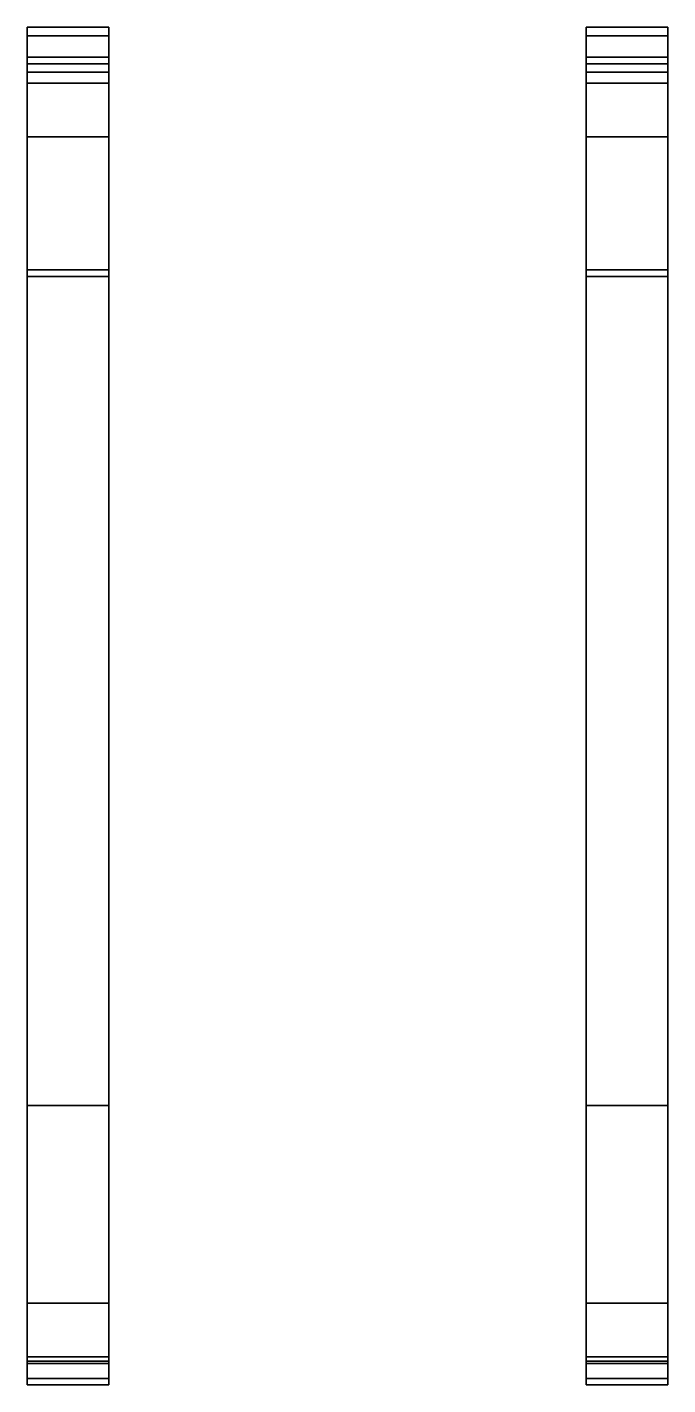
# Model space of a CAD drawing. Extents: x -1.49 to 1.49, y -3.11 to 3.21.
import ezdxf

# ---------------------------------------------------------------- set-up
doc = ezdxf.new("R2010")
doc.units = 0
doc.layers.add('TRACKS', color=3, linetype='CONTINUOUS')

msp = doc.modelspace()

# ---------------------------------------------------------------- linework, layer by layer
at = {"layer": 'TRACKS'}
for points in [[(-1.11, 3.21, 0.87), (-1.11, 3.21, 0.64), (-1.49, 3.21, 0.64), (-1.49, 3.21, 0.87)], [(-1.49, 3.21, 0.87), (-1.49, 3.21, 0.64), (-1.49, 3.17, 0.64), (-1.49, 3.17, 0.87)], [(-1.11, 3.21, 0.64), (-1.11, 3, 0.41), (-1.49, 3, 0.41), (-1.49, 3.21, 0.64)], [(-1.49, 3.21, 0.64), (-1.49, 3, 0.41), (-1.49, 2.95, 0.43), (-1.49, 3.17, 0.64)], [(-1.11, 3.07, 1.17), (-1.11, 3.21, 0.87), (-1.49, 3.21, 0.87), (-1.49, 3.07, 1.17)], [(-1.49, 3.07, 1.17), (-1.49, 3.21, 0.87), (-1.49, 3.17, 0.87), (-1.49, 3.04, 1.15)], [(-1.49, 3.17, 0.87), (-1.49, 3.17, 0.64), (-1.11, 3.17, 0.64), (-1.11, 3.17, 0.87)], [(-1.49, 3.17, 0.64), (-1.49, 2.95, 0.43), (-1.11, 2.95, 0.43), (-1.11, 3.17, 0.64)], [(-1.49, 3.04, 1.15), (-1.49, 3.17, 0.87), (-1.11, 3.17, 0.87), (-1.11, 3.04, 1.15)], [(-1.11, 3.17, 0.64), (-1.11, 3.21, 0.64), (-1.11, 3.21, 0.87), (-1.11, 3.17, 0.87)], [(-1.11, 2.95, 0.43), (-1.11, 3, 0.41), (-1.11, 3.21, 0.64), (-1.11, 3.17, 0.64)], [(-1.11, 3.17, 0.87), (-1.11, 3.21, 0.87), (-1.11, 3.07, 1.17), (-1.11, 3.04, 1.15)], [(1.49, 3.21, 0.64), (1.49, 3, 0.41), (1.11, 3, 0.41), (1.11, 3.21, 0.64)], [(1.11, 3.21, 0.64), (1.11, 3, 0.41), (1.11, 2.95, 0.43), (1.11, 3.17, 0.64)], [(1.11, 3.21, 0.87), (1.11, 3.21, 0.64), (1.11, 3.17, 0.64), (1.11, 3.17, 0.87)], [(1.49, 3.21, 0.87), (1.49, 3.21, 0.64), (1.11, 3.21, 0.64), (1.11, 3.21, 0.87)], [(1.11, 3.07, 1.17), (1.11, 3.21, 0.87), (1.11, 3.17, 0.87), (1.11, 3.04, 1.15)], [(1.49, 3.07, 1.17), (1.49, 3.21, 0.87), (1.11, 3.21, 0.87), (1.11, 3.07, 1.17)], [(1.11, 3.17, 0.64), (1.11, 2.95, 0.43), (1.49, 2.95, 0.43), (1.49, 3.17, 0.64)], [(1.11, 3.17, 0.87), (1.11, 3.17, 0.64), (1.49, 3.17, 0.64), (1.49, 3.17, 0.87)], [(1.11, 3.04, 1.15), (1.11, 3.17, 0.87), (1.49, 3.17, 0.87), (1.49, 3.04, 1.15)], [(1.49, 2.95, 0.43), (1.49, 3, 0.41), (1.49, 3.21, 0.64), (1.49, 3.17, 0.64)], [(1.49, 3.17, 0.64), (1.49, 3.21, 0.64), (1.49, 3.21, 0.87), (1.49, 3.17, 0.87)], [(1.49, 3.17, 0.87), (1.49, 3.21, 0.87), (1.49, 3.07, 1.17), (1.49, 3.04, 1.15)], [(-1.49, 2.7, 1.32), (-1.49, 3.07, 1.17), (-1.49, 3.04, 1.15), (-1.49, 2.7, 1.29)], [(-1.11, 2.7, 1.32), (-1.11, 3.07, 1.17), (-1.49, 3.07, 1.17), (-1.49, 2.7, 1.32)], [(-1.49, 2.7, 1.29), (-1.49, 3.04, 1.15), (-1.11, 3.04, 1.15), (-1.11, 2.7, 1.29)], [(-1.11, 3.04, 1.15), (-1.11, 3.07, 1.17), (-1.11, 2.7, 1.32), (-1.11, 2.7, 1.29)], [(1.49, 2.7, 1.32), (1.49, 3.07, 1.17), (1.11, 3.07, 1.17), (1.11, 2.7, 1.32)], [(1.11, 2.7, 1.32), (1.11, 3.07, 1.17), (1.11, 3.04, 1.15), (1.11, 2.7, 1.29)], [(1.11, 2.7, 1.29), (1.11, 3.04, 1.15), (1.49, 3.04, 1.15), (1.49, 2.7, 1.29)], [(1.49, 3.04, 1.15), (1.49, 3.07, 1.17), (1.49, 2.7, 1.32), (1.49, 2.7, 1.29)], [(-1.11, 3, 0.41), (-1.11, 2.08), (-1.49, 2.08), (-1.49, 3, 0.41)], [(-1.49, 3, 0.41), (-1.49, 2.08), (-1.49, 2.05, 0.03), (-1.49, 2.95, 0.43)], [(-1.11, 2.05, 0.03), (-1.11, 2.08), (-1.11, 3, 0.41), (-1.11, 2.95, 0.43)], [(1.11, 3, 0.41), (1.11, 2.08), (1.11, 2.05, 0.03), (1.11, 2.95, 0.43)], [(1.49, 3, 0.41), (1.49, 2.08), (1.11, 2.08), (1.11, 3, 0.41)], [(1.49, 2.05, 0.03), (1.49, 2.08), (1.49, 3, 0.41), (1.49, 2.95, 0.43)], [(-1.49, 2.95, 0.43), (-1.49, 2.05, 0.03), (-1.11, 2.05, 0.03), (-1.11, 2.95, 0.43)], [(1.11, 2.95, 0.43), (1.11, 2.05, 0.03), (1.49, 2.05, 0.03), (1.49, 2.95, 0.43)], [(-1.49, 2.08), (-1.49, -1.81), (-1.49, -1.81, 0.03), (-1.49, 2.05, 0.03)], [(-1.11, 2.08), (-1.11, -1.81), (-1.49, -1.81), (-1.49, 2.08)], [(-1.49, 2.05, 0.03), (-1.49, -1.81, 0.03), (-1.11, -1.81, 0.03), (-1.11, 2.05, 0.03)], [(-1.11, -1.81, 0.03), (-1.11, -1.81), (-1.11, 2.08), (-1.11, 2.05, 0.03)], [(1.11, 2.08), (1.11, -1.81), (1.11, -1.81, 0.03), (1.11, 2.05, 0.03)], [(1.49, 2.08), (1.49, -1.81), (1.11, -1.81), (1.11, 2.08)], [(1.11, 2.05, 0.03), (1.11, -1.81, 0.03), (1.49, -1.81, 0.03), (1.49, 2.05, 0.03)], [(1.49, -1.81, 0.03), (1.49, -1.81), (1.49, 2.08), (1.49, 2.05, 0.03)], [(-1.11, -1.81), (-1.11, -2.73, 0.22), (-1.49, -2.73, 0.22), (-1.49, -1.81)], [(-1.49, -1.81), (-1.49, -2.73, 0.22), (-1.49, -2.73, 0.25), (-1.49, -1.81, 0.03)], [(-1.49, -1.81, 0.03), (-1.49, -2.73, 0.25), (-1.11, -2.73, 0.25), (-1.11, -1.81, 0.03)], [(-1.11, -2.73, 0.25), (-1.11, -2.73, 0.22), (-1.11, -1.81), (-1.11, -1.81, 0.03)], [(1.11, -1.81), (1.11, -2.73, 0.22), (1.11, -2.73, 0.25), (1.11, -1.81, 0.03)], [(1.49, -1.81), (1.49, -2.73, 0.22), (1.11, -2.73, 0.22), (1.11, -1.81)], [(1.11, -1.81, 0.03), (1.11, -2.73, 0.25), (1.49, -2.73, 0.25), (1.49, -1.81, 0.03)], [(1.49, -2.73, 0.25), (1.49, -2.73, 0.22), (1.49, -1.81), (1.49, -1.81, 0.03)], [(-1.49, -3.01, 0.87), (-1.49, -2.73, 0.98), (-1.49, -2.73, 0.95), (-1.49, -2.98, 0.85)], [(-1.49, -2.98, 0.85), (-1.49, -2.73, 0.95), (-1.11, -2.73, 0.95), (-1.11, -2.98, 0.85)], [(-1.11, -2.73, 0.22), (-1.11, -3, 0.32), (-1.49, -3, 0.32), (-1.49, -2.73, 0.22)], [(-1.49, -2.73, 0.22), (-1.49, -3, 0.32), (-1.49, -2.98, 0.35), (-1.49, -2.73, 0.25)], [(-1.49, -2.73, 0.25), (-1.49, -2.98, 0.35), (-1.11, -2.98, 0.35), (-1.11, -2.73, 0.25)], [(-1.11, -3.01, 0.87), (-1.11, -2.73, 0.98), (-1.49, -2.73, 0.98), (-1.49, -3.01, 0.87)], [(-1.11, -2.73, 0.95), (-1.11, -2.73, 0.98), (-1.11, -3.01, 0.87), (-1.11, -2.98, 0.85)], [(-1.11, -2.98, 0.35), (-1.11, -3, 0.32), (-1.11, -2.73, 0.22), (-1.11, -2.73, 0.25)], [(1.11, -2.73, 0.25), (1.11, -2.98, 0.35), (1.49, -2.98, 0.35), (1.49, -2.73, 0.25)], [(1.49, -2.73, 0.22), (1.49, -3, 0.32), (1.11, -3, 0.32), (1.11, -2.73, 0.22)], [(1.11, -2.73, 0.22), (1.11, -3, 0.32), (1.11, -2.98, 0.35), (1.11, -2.73, 0.25)], [(1.49, -3.01, 0.87), (1.49, -2.73, 0.98), (1.11, -2.73, 0.98), (1.11, -3.01, 0.87)], [(1.11, -3.01, 0.87), (1.11, -2.73, 0.98), (1.11, -2.73, 0.95), (1.11, -2.98, 0.85)], [(1.11, -2.98, 0.85), (1.11, -2.73, 0.95), (1.49, -2.73, 0.95), (1.49, -2.98, 0.85)], [(1.49, -2.98, 0.35), (1.49, -3, 0.32), (1.49, -2.73, 0.22), (1.49, -2.73, 0.25)], [(1.49, -2.73, 0.95), (1.49, -2.73, 0.98), (1.49, -3.01, 0.87), (1.49, -2.98, 0.85)], [(-1.49, -3.11, 0.68), (-1.49, -3.01, 0.87), (-1.49, -2.98, 0.85), (-1.49, -3.08, 0.66)], [(-1.49, -3, 0.32), (-1.49, -3.11, 0.5), (-1.49, -3.08, 0.52), (-1.49, -2.98, 0.35)], [(-1.49, -2.98, 0.35), (-1.49, -3.08, 0.52), (-1.11, -3.08, 0.52), (-1.11, -2.98, 0.35)], [(-1.49, -3.08, 0.66), (-1.49, -2.98, 0.85), (-1.11, -2.98, 0.85), (-1.11, -3.08, 0.66)], [(-1.11, -3, 0.32), (-1.11, -3.11, 0.5), (-1.49, -3.11, 0.5), (-1.49, -3, 0.32)], [(-1.11, -3.11, 0.68), (-1.11, -3.01, 0.87), (-1.49, -3.01, 0.87), (-1.49, -3.11, 0.68)], [(-1.11, -2.98, 0.85), (-1.11, -3.01, 0.87), (-1.11, -3.11, 0.68), (-1.11, -3.08, 0.66)], [(-1.11, -3.08, 0.52), (-1.11, -3.11, 0.5), (-1.11, -3, 0.32), (-1.11, -2.98, 0.35)], [(1.11, -3, 0.32), (1.11, -3.11, 0.5), (1.11, -3.08, 0.52), (1.11, -2.98, 0.35)], [(1.11, -2.98, 0.35), (1.11, -3.08, 0.52), (1.49, -3.08, 0.52), (1.49, -2.98, 0.35)], [(1.11, -3.11, 0.68), (1.11, -3.01, 0.87), (1.11, -2.98, 0.85), (1.11, -3.08, 0.66)], [(1.11, -3.08, 0.66), (1.11, -2.98, 0.85), (1.49, -2.98, 0.85), (1.49, -3.08, 0.66)], [(1.49, -3, 0.32), (1.49, -3.11, 0.5), (1.11, -3.11, 0.5), (1.11, -3, 0.32)], [(1.49, -3.11, 0.68), (1.49, -3.01, 0.87), (1.11, -3.01, 0.87), (1.11, -3.11, 0.68)], [(1.49, -3.08, 0.52), (1.49, -3.11, 0.5), (1.49, -3, 0.32), (1.49, -2.98, 0.35)], [(1.49, -2.98, 0.85), (1.49, -3.01, 0.87), (1.49, -3.11, 0.68), (1.49, -3.08, 0.66)], [(-1.49, -3.08, 0.52), (-1.49, -3.08, 0.66), (-1.11, -3.08, 0.66), (-1.11, -3.08, 0.52)], [(-1.49, -3.11, 0.5), (-1.49, -3.11, 0.68), (-1.49, -3.08, 0.66), (-1.49, -3.08, 0.52)], [(-1.11, -3.08, 0.66), (-1.11, -3.11, 0.68), (-1.11, -3.11, 0.5), (-1.11, -3.08, 0.52)], [(1.11, -3.08, 0.52), (1.11, -3.08, 0.66), (1.49, -3.08, 0.66), (1.49, -3.08, 0.52)], [(1.11, -3.11, 0.5), (1.11, -3.11, 0.68), (1.11, -3.08, 0.66), (1.11, -3.08, 0.52)], [(1.49, -3.08, 0.66), (1.49, -3.11, 0.68), (1.49, -3.11, 0.5), (1.49, -3.08, 0.52)], [(-1.11, -3.11, 0.5), (-1.11, -3.11, 0.68), (-1.49, -3.11, 0.68), (-1.49, -3.11, 0.5)], [(1.49, -3.11, 0.5), (1.49, -3.11, 0.68), (1.11, -3.11, 0.68), (1.11, -3.11, 0.5)]]:
    msp.add_3dface(points, dxfattribs=at)

doc.saveas('drawing.dxf')
